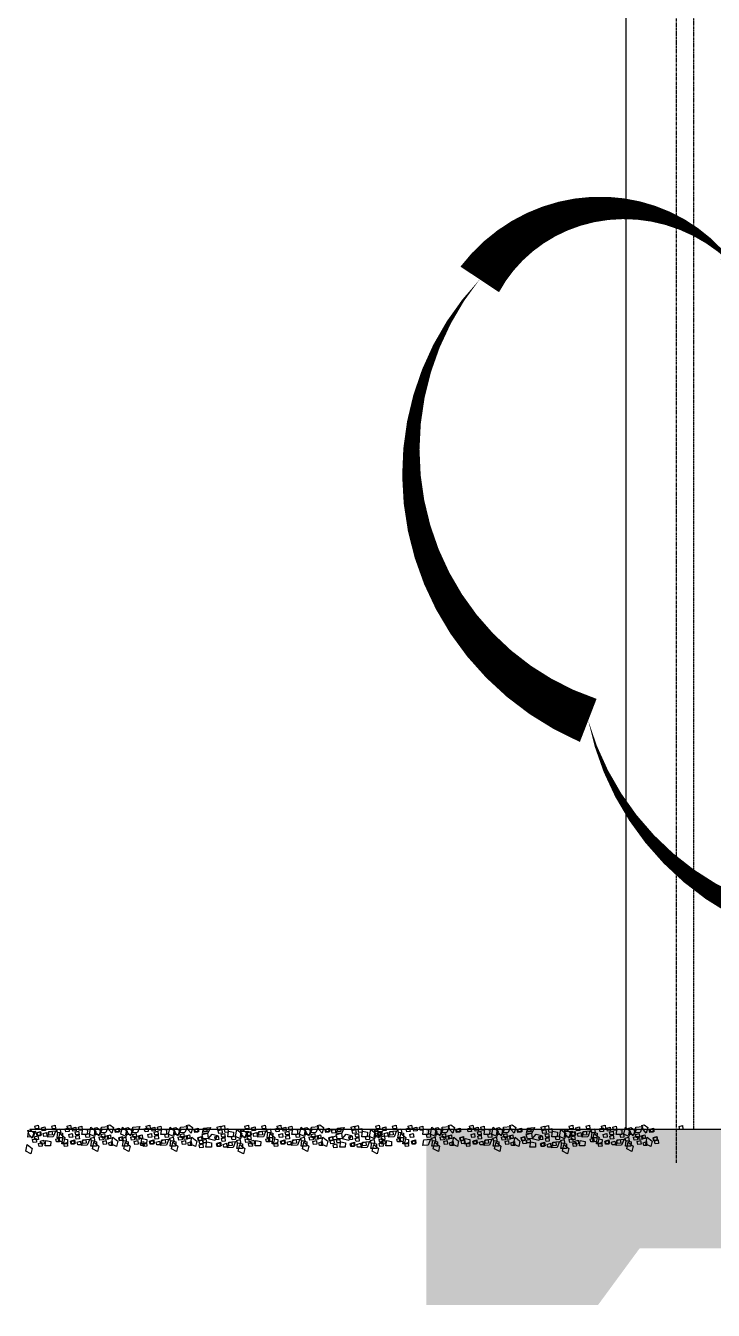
# Model space of a CAD drawing. Header units: inches. Extents: x 102027 to 175311, y -32523 to 10797.
# Drawn here: x 150061 to 153106, y -7197 to -1504 of the extents above; entities that cross this region are included whole.
import ezdxf

# ---------------------------------------------------------------- set-up
doc = ezdxf.new("R2010")
doc.units = ezdxf.units.IN
doc.header["$MEASUREMENT"] = 0
doc.linetypes.add('CENTER', pattern=[2, 1.25, -0.25, 0.25, -0.25])
doc.linetypes.add('HIDDEN', pattern=[0.375, 0.25, -0.125])
doc.layers.add('M-CLOUD', color=2, linetype='Continuous')
doc.layers.add('M-X-BKGD', color=8, linetype='Continuous')

msp = doc.modelspace()

# ---------------------------------------------------------------- hatches: boundary and pattern name
at = {"layer": 'M-X-BKGD'}
h = msp.add_hatch(dxfattribs=at)
h.set_pattern_fill('EARTH', color=8, scale=1000, angle=45, style=0)
h.set_pattern_definition([(45, (89563.13, -19813.48), (3e-14, 353.5534), [250, -250]), (45, (89496.83, -19747.19), (3e-14, 353.5534), [250, -250]), (45, (89430.54, -19680.9), (3e-14, 353.5534), [250, -250]), (135, (89430.54, -19636.7), (-353.5534, 3e-14), [250, -250]), (135, (89496.83, -19570.4), (-353.5534, 3e-14), [250, -250]), (135, (89563.13, -19504.12), (-353.5534, 3e-14), [250, -250])])
h.paths.add_polyline_path([(151835.1, -6394.8), (167859.1, -6394.8), (167859.1, -6994.9), (164660.5, -6994.9), (164333.9, -7197.1), (156602.8, -7197.1), (156602.8, -6922), (152780.6, -6922), (152596.4, -7173), (151835.1, -7173)])

# ---------------------------------------------------------------- linework, layer by layer
at = {"layer": 'M-CLOUD'}
msp.add_lwpolyline([(152072, -2628.4, 0, 204.9, 0.520567), (152552.5, -4582.9, 0, 204.9, 0.520567), (154450.4, -5325.3, 0, 204.9, 0.520567), (156499.1, -5309.4, 0, 204.9, 0.520567), (158547.8, -5293.5, 0, 204.9, 0.520567), (160596.5, -5278, 0, 204.9, 0.520567), (162645.2, -5266.5, 0, 204.9, 0.520567), (164693.7, -5295.7, 0, 204.9, 0.520567), (166312.4, -5294, 0, 204.9, 0.520567), (167139.1, -5216.9, 0, 204.9, 0.520567), (167081, -3443.1, 0, 204.9, 0.520567), (165513.1, -2285.3, 0, 204.9, 0.520567), (163465, -2337.6, 0, 204.9, 0.520567), (161416.9, -2389.8, 0, 204.9, 0.520567), (159368.8, -2442.1, 0, 204.9, 0.520567), (157320.7, -2494.4, 0, 204.9, 0.520567), (155272.6, -2546.7, 0, 204.9, 0.520567), (153224.5, -2599, 0, 204.9, 0.520567)], format="xyseb", close=True, dxfattribs=at)
at = {"layer": 'M-X-BKGD', "color": 8, "linetype": 'CENTER', "ltscale": 10}
msp.add_line((152944, -6544.1), (152944, 9596.6), dxfattribs=at)
at = {"layer": 'M-X-BKGD', "color": 8}
for p, q in [((152719, 3455.2), (152719, -6394.8)), ((150079, -6394.8), (171995.3, -6394.8))]:
    msp.add_line(p, q, dxfattribs=at)
at = {"layer": 'M-X-BKGD', "color": 8, "linetype": 'HIDDEN', "ltscale": 5}
msp.add_line((153019, 2755.2), (153019, -6394.8), dxfattribs=at)
at = {"layer": 'M-X-BKGD', "color": 8, "linetype": 'HIDDEN', "lineweight": 0, "ltscale": 10}
msp.add_line((151635.7, -6394.8), (152104, -6394.8), dxfattribs=at)
at = {"layer": 'M-X-BKGD', "color": 8}
for points in [[(150423.5, -6378.1), (150433.9, -6374.5), (150449.6, -6387.4), (150442.9, -6411.8), (150430, -6397)], [(150773.9, -6378.1), (150784.3, -6374.5), (150800, -6387.4), (150793.3, -6411.8), (150780.4, -6397)], [(151354.1, -6378.1), (151364.5, -6374.5), (151380.2, -6387.4), (151373.5, -6411.8), (151360.6, -6397)], [(151933.6, -6378.1), (151944, -6374.5), (151959.7, -6387.4), (151953, -6411.8), (151940.1, -6397)], [(152205.2, -6378.1), (152215.6, -6374.5), (152231.3, -6387.4), (152224.6, -6411.8), (152211.7, -6397)], [(152790.3, -6378.1), (152800.7, -6374.5), (152816.5, -6387.4), (152809.7, -6411.8), (152796.8, -6397)], [(150094, -6428.6), (150070, -6430.2), (150074.1, -6405.4), (150104.6, -6402.7)], [(150070.5, -6400.5), (150080.9, -6396.9), (150096.6, -6409.8), (150089.9, -6434.2), (150077, -6419.4)], [(150117.3, -6440.8), (150103.1, -6441.6), (150100, -6428.9), (150115.4, -6424.4)], [(150118.9, -6392.6), (150104.7, -6393.5), (150101.6, -6380.8), (150117, -6376.3)], [(150126, -6423.2), (150111.8, -6424), (150108.7, -6411.3), (150124.1, -6406.9)], [(150129.1, -6420.9), (150114.9, -6421.8), (150111.9, -6409), (150127.3, -6404.6)], [(150148.2, -6400.4), (150134, -6401.3), (150131, -6388.6), (150146.4, -6384.1)], [(150155.3, -6425.9), (150141.1, -6426.7), (150138, -6414), (150153.5, -6409.6)], [(150183.3, -6427.9), (150159.3, -6429.5), (150163.4, -6404.7), (150193.9, -6402.1)], [(150179.1, -6419.7), (150164.9, -6420.5), (150161.8, -6407.8), (150177.3, -6403.4)], [(150193.4, -6392.8), (150179.2, -6393.6), (150176.1, -6380.9), (150191.6, -6376.4)], [(150215.8, -6409.2), (150201.6, -6410), (150198.6, -6397.3), (150214, -6392.9)], [(150203.5, -6408), (150224.7, -6412.5), (150224.1, -6432.4), (150199.7, -6432.7)], [(150234, -6432), (150228.3, -6455.4), (150205.9, -6444.1), (150212.5, -6414.2)], [(150253.3, -6404.7), (150239.1, -6405.5), (150236.1, -6392.8), (150251.5, -6388.3)], [(150262.1, -6393.2), (150247.8, -6394.1), (150244.8, -6381.3), (150260.2, -6376.9)], [(150269.3, -6430), (150255.1, -6430.8), (150252, -6418.1), (150267.5, -6413.7)], [(150284.7, -6402.1), (150270.4, -6403), (150267.4, -6390.2), (150282.8, -6385.8)], [(150297.3, -6419.3), (150283.1, -6420.1), (150280, -6407.4), (150295.5, -6403)], [(150298.7, -6437.8), (150284.4, -6438.6), (150281.4, -6425.9), (150296.8, -6421.5)], [(150311.8, -6398.1), (150297.5, -6398.9), (150294.5, -6386.2), (150309.9, -6381.7)], [(150313.4, -6393.5), (150334.6, -6398), (150334, -6417.9), (150309.6, -6418.2)], [(150343.8, -6430.1), (150329.6, -6431), (150326.6, -6418.2), (150342, -6413.8)], [(150371.6, -6403.9), (150365.9, -6427.3), (150343.5, -6416), (150350.1, -6386.1)], [(150366.3, -6446.5), (150352, -6447.4), (150349, -6434.6), (150364.4, -6430.2)], [(150389.2, -6418.4), (150365.2, -6419.9), (150369.3, -6395.2), (150399.8, -6392.5)], [(150365.7, -6390.3), (150376.1, -6386.7), (150391.8, -6399.6), (150385.1, -6424), (150372.2, -6409.2)], [(150403.7, -6442), (150389.5, -6442.9), (150386.5, -6430.1), (150401.9, -6425.7)], [(150416.1, -6408.7), (150392.1, -6410.2), (150396.2, -6385.5), (150426.7, -6382.8)], [(150412.5, -6430.6), (150398.3, -6431.4), (150395.2, -6418.7), (150410.6, -6414.2)], [(150427.2, -6438.9), (150413, -6439.7), (150410, -6427), (150425.4, -6422.5)], [(150438.7, -6435.5), (150424.5, -6436.4), (150421.4, -6423.6), (150436.8, -6419.2)], [(150468.5, -6448.1), (150462.8, -6471.4), (150440.4, -6460.1), (150447.1, -6430.2)], [(150473.4, -6407.9), (150459.2, -6408.7), (150456.2, -6396), (150471.6, -6391.5)], [(150476.6, -6405.6), (150462.4, -6406.4), (150459.3, -6393.7), (150474.7, -6389.3)], [(150490.7, -6444.7), (150476.5, -6445.5), (150473.4, -6432.8), (150488.8, -6428.3)], [(150491.8, -6443.7), (150477.6, -6444.5), (150474.5, -6431.8), (150489.9, -6427.3)], [(150511.1, -6403.9), (150505.4, -6427.3), (150483, -6416), (150489.6, -6386.1)], [(150505.8, -6446.5), (150491.6, -6447.4), (150488.5, -6434.6), (150503.9, -6430.2)], [(150528.7, -6418.4), (150504.7, -6419.9), (150508.8, -6395.2), (150539.3, -6392.5)], [(150505.2, -6390.3), (150515.6, -6386.7), (150531.3, -6399.6), (150524.6, -6424), (150511.7, -6409.2)], [(150543.3, -6442), (150529, -6442.9), (150526, -6430.1), (150541.4, -6425.7)], [(150555.6, -6408.7), (150531.6, -6410.2), (150535.7, -6385.5), (150566.2, -6382.8)], [(150552, -6430.6), (150537.8, -6431.4), (150534.7, -6418.7), (150550.1, -6414.2)], [(150566.7, -6438.9), (150552.5, -6439.7), (150549.5, -6427), (150564.9, -6422.5)], [(150578.2, -6435.5), (150564, -6436.4), (150560.9, -6423.6), (150576.3, -6419.2)], [(150603.7, -6404.7), (150589.5, -6405.5), (150586.4, -6392.8), (150601.9, -6388.3)], [(150612.4, -6393.2), (150598.2, -6394.1), (150595.2, -6381.3), (150610.6, -6376.9)], [(150619.7, -6430), (150605.5, -6430.8), (150602.4, -6418.1), (150617.8, -6413.7)], [(150635, -6402.1), (150620.8, -6403), (150617.8, -6390.2), (150633.2, -6385.8)], [(150647.7, -6419.3), (150633.5, -6420.1), (150630.4, -6407.4), (150645.8, -6403)], [(150649, -6437.8), (150634.8, -6438.6), (150631.8, -6425.9), (150647.2, -6421.5)], [(150662.1, -6398.1), (150647.9, -6398.9), (150644.9, -6386.2), (150660.3, -6381.7)], [(150663.8, -6393.5), (150685, -6398), (150684.4, -6417.9), (150659.9, -6418.2)], [(150694.2, -6430.1), (150680, -6431), (150676.9, -6418.2), (150692.4, -6413.8)], [(150722, -6403.9), (150716.2, -6427.3), (150693.8, -6416), (150700.5, -6386.1)], [(150716.6, -6446.5), (150702.4, -6447.4), (150699.4, -6434.6), (150714.8, -6430.2)], [(150739.6, -6418.4), (150715.6, -6419.9), (150719.6, -6395.2), (150750.2, -6392.5)], [(150716.1, -6390.3), (150726.5, -6386.7), (150742.2, -6399.6), (150735.5, -6424), (150722.6, -6409.2)], [(150754.1, -6442), (150739.9, -6442.9), (150736.9, -6430.1), (150752.3, -6425.7)], [(150766.5, -6408.7), (150742.5, -6410.2), (150746.5, -6385.5), (150777.1, -6382.8)], [(150762.9, -6430.6), (150748.6, -6431.4), (150745.6, -6418.7), (150761, -6414.2)], [(150777.6, -6438.9), (150763.4, -6439.7), (150760.3, -6427), (150775.8, -6422.5)], [(150789.1, -6435.5), (150774.8, -6436.4), (150771.8, -6423.6), (150787.2, -6419.2)], [(150818.9, -6448.1), (150813.2, -6471.4), (150790.8, -6460.1), (150797.4, -6430.2)], [(150823.8, -6407.9), (150809.6, -6408.7), (150806.6, -6396), (150822, -6391.5)], [(150827, -6405.6), (150812.7, -6406.4), (150809.7, -6393.7), (150825.1, -6389.3)], [(150841.1, -6444.7), (150826.8, -6445.5), (150823.8, -6432.8), (150839.2, -6428.3)], [(150842.2, -6443.7), (150827.9, -6444.5), (150824.9, -6431.8), (150840.3, -6427.3)], [(150869.5, -6436.3), (150847.8, -6437.6), (150843.2, -6418.2), (150866.6, -6411.4)], [(150868.3, -6412.6), (150844.3, -6414.2), (150848.3, -6389.4), (150878.9, -6386.7)], [(150864.1, -6404.4), (150849.8, -6405.2), (150846.8, -6392.5), (150862.2, -6388)], [(150886.7, -6416.1), (150910.2, -6421.8), (150898.9, -6444.2), (150869, -6437.7)], [(150915.8, -6440.2), (150901.6, -6441), (150898.5, -6428.3), (150914, -6423.9)], [(150926.2, -6397.5), (150912, -6398.3), (150908.9, -6385.6), (150924.4, -6381.1)], [(150931.2, -6412.3), (150917, -6413.2), (150913.9, -6400.5), (150929.3, -6396)], [(150942.9, -6394.3), (150928.7, -6395.1), (150925.6, -6382.4), (150941.1, -6378)], [(150943.8, -6429.5), (150929.6, -6430.3), (150926.5, -6417.6), (150942, -6413.2)], [(150945.2, -6448), (150930.9, -6448.8), (150927.9, -6436.1), (150943.3, -6431.7)], [(150958.3, -6408.3), (150944, -6409.1), (150941, -6396.4), (150956.4, -6391.9)], [(150959.9, -6403.7), (150981.1, -6408.2), (150980.5, -6428.1), (150956.1, -6428.4)], [(150990.3, -6440.3), (150976.1, -6441.2), (150973.1, -6428.4), (150988.5, -6424)], [(151018.1, -6414.1), (151012.4, -6437.5), (150990, -6426.2), (150996.6, -6396.3)], [(151035.7, -6428.6), (151011.7, -6430.2), (151015.8, -6405.4), (151046.3, -6402.7)], [(151012.2, -6400.5), (151022.6, -6396.9), (151038.3, -6409.8), (151031.6, -6434.2), (151018.7, -6419.4)], [(151049.5, -6392.6), (151035.3, -6393.5), (151032.2, -6380.8), (151047.6, -6376.3)], [(151056.6, -6423.2), (151042.4, -6424), (151039.3, -6411.3), (151054.7, -6406.9)], [(151059, -6440.8), (151044.8, -6441.6), (151041.7, -6428.9), (151057.1, -6424.4)], [(151059.7, -6420.9), (151045.5, -6421.8), (151042.4, -6409), (151057.9, -6404.6)], [(151078.8, -6400.4), (151064.6, -6401.3), (151061.6, -6388.6), (151077, -6384.1)], [(151085.9, -6425.9), (151071.7, -6426.7), (151068.6, -6414), (151084.1, -6409.6)], [(151113.9, -6427.9), (151089.9, -6429.5), (151094, -6404.7), (151124.5, -6402.1)], [(151109.7, -6419.7), (151095.5, -6420.5), (151092.4, -6407.8), (151107.8, -6403.4)], [(151124, -6392.8), (151109.8, -6393.6), (151106.7, -6380.9), (151122.1, -6376.4)], [(151146.4, -6409.2), (151132.2, -6410), (151129.2, -6397.3), (151144.6, -6392.9)], [(151134.1, -6408), (151155.3, -6412.5), (151154.7, -6432.4), (151130.3, -6432.7)], [(151164.6, -6432), (151158.9, -6455.4), (151136.5, -6444.1), (151143.1, -6414.2)], [(151183.9, -6404.7), (151169.7, -6405.5), (151166.6, -6392.8), (151182.1, -6388.3)], [(151192.7, -6393.2), (151178.4, -6394.1), (151175.4, -6381.3), (151190.8, -6376.9)], [(151199.9, -6430), (151185.7, -6430.8), (151182.6, -6418.1), (151198.1, -6413.7)], [(151215.3, -6402.1), (151201, -6403), (151198, -6390.2), (151213.4, -6385.8)], [(151227.9, -6419.3), (151213.7, -6420.1), (151210.6, -6407.4), (151226.1, -6403)], [(151229.3, -6437.8), (151215, -6438.6), (151212, -6425.9), (151227.4, -6421.5)], [(151242.4, -6398.1), (151228.1, -6398.9), (151225.1, -6386.2), (151240.5, -6381.7)], [(151244, -6393.5), (151265.2, -6398), (151264.6, -6417.9), (151240.2, -6418.2)], [(151274.4, -6430.1), (151260.2, -6431), (151257.2, -6418.2), (151272.6, -6413.8)], [(151302.2, -6403.9), (151296.5, -6427.3), (151274.1, -6416), (151280.7, -6386.1)], [(151296.9, -6446.5), (151282.6, -6447.4), (151279.6, -6434.6), (151295, -6430.2)], [(151319.8, -6418.4), (151295.8, -6419.9), (151299.9, -6395.2), (151330.4, -6392.5)], [(151296.3, -6390.3), (151306.7, -6386.7), (151322.4, -6399.6), (151315.7, -6424), (151302.8, -6409.2)], [(151334.3, -6442), (151320.1, -6442.9), (151317.1, -6430.1), (151332.5, -6425.7)], [(151346.7, -6408.7), (151322.7, -6410.2), (151326.8, -6385.5), (151357.3, -6382.8)], [(151343.1, -6430.6), (151328.9, -6431.4), (151325.8, -6418.7), (151341.2, -6414.2)], [(151357.8, -6438.9), (151343.6, -6439.7), (151340.6, -6427), (151356, -6422.5)], [(151369.3, -6435.5), (151355.1, -6436.4), (151352, -6423.6), (151367.4, -6419.2)], [(151399.1, -6448.1), (151393.4, -6471.4), (151371, -6460.1), (151377.7, -6430.2)], [(151404, -6407.9), (151389.8, -6408.7), (151386.8, -6396), (151402.2, -6391.5)], [(151407.2, -6405.6), (151393, -6406.4), (151389.9, -6393.7), (151405.3, -6389.3)], [(151421.3, -6444.7), (151407.1, -6445.5), (151404, -6432.8), (151419.4, -6428.3)], [(151422.4, -6443.7), (151408.2, -6444.5), (151405.1, -6431.8), (151420.5, -6427.3)], [(151433.4, -6410.6), (151419.1, -6411.4), (151416.1, -6398.7), (151431.5, -6394.2)], [(151439.1, -6440.5), (151424.9, -6441.4), (151421.8, -6428.6), (151437.2, -6424.2)], [(151462.6, -6436.3), (151440.9, -6437.6), (151436.3, -6418.2), (151459.7, -6411.4)], [(151461.4, -6412.6), (151437.4, -6414.2), (151441.4, -6389.4), (151472, -6386.7)], [(151457.2, -6404.4), (151442.9, -6405.2), (151439.9, -6392.5), (151455.3, -6388)], [(151479.8, -6416.1), (151503.3, -6421.8), (151492, -6444.2), (151462.1, -6437.7)], [(151508.9, -6440.2), (151494.7, -6441), (151491.6, -6428.3), (151507.1, -6423.9)], [(151519.3, -6397.5), (151505.1, -6398.3), (151502, -6385.6), (151517.5, -6381.1)], [(151524.3, -6412.3), (151510, -6413.2), (151507, -6400.5), (151522.4, -6396)], [(151536, -6394.3), (151521.8, -6395.1), (151518.7, -6382.4), (151534.2, -6378)], [(151536.9, -6429.5), (151522.7, -6430.3), (151519.6, -6417.6), (151535.1, -6413.2)], [(151538.3, -6448), (151524, -6448.8), (151521, -6436.1), (151536.4, -6431.7)], [(151551.4, -6408.3), (151537.1, -6409.1), (151534.1, -6396.4), (151549.5, -6391.9)], [(151553, -6403.7), (151574.2, -6408.2), (151573.6, -6428.1), (151549.2, -6428.4)], [(151583.4, -6440.3), (151569.2, -6441.2), (151566.2, -6428.4), (151581.6, -6424)], [(151611.2, -6414.1), (151605.5, -6437.5), (151583.1, -6426.2), (151589.7, -6396.3)], [(151628.8, -6428.6), (151604.8, -6430.2), (151608.9, -6405.4), (151639.4, -6402.7)], [(151605.3, -6400.5), (151615.7, -6396.9), (151631.4, -6409.8), (151624.7, -6434.2), (151611.8, -6419.4)], [(151628.9, -6392.6), (151614.7, -6393.5), (151611.7, -6380.8), (151627.1, -6376.3)], [(151636.1, -6423.2), (151621.8, -6424), (151618.8, -6411.3), (151634.2, -6406.9)], [(151639.2, -6420.9), (151625, -6421.8), (151621.9, -6409), (151637.3, -6404.6)], [(151652.1, -6440.8), (151637.9, -6441.6), (151634.8, -6428.9), (151650.2, -6424.4)], [(151658.3, -6400.4), (151644.1, -6401.3), (151641, -6388.6), (151656.4, -6384.1)], [(151665.4, -6425.9), (151651.2, -6426.7), (151648.1, -6414), (151663.5, -6409.6)], [(151693.4, -6427.9), (151669.4, -6429.5), (151673.4, -6404.7), (151704, -6402.1)], [(151689.2, -6419.7), (151674.9, -6420.5), (151671.9, -6407.8), (151687.3, -6403.4)], [(151703.5, -6392.8), (151689.2, -6393.6), (151686.2, -6380.9), (151701.6, -6376.4)], [(151725.9, -6409.2), (151711.7, -6410), (151708.6, -6397.3), (151724, -6392.9)], [(151713.6, -6408), (151734.8, -6412.5), (151734.1, -6432.4), (151709.7, -6432.7)], [(151744, -6432), (151738.3, -6455.4), (151715.9, -6444.1), (151722.6, -6414.2)], [(151763.4, -6404.7), (151749.2, -6405.5), (151746.1, -6392.8), (151761.5, -6388.3)], [(151772.1, -6393.2), (151757.9, -6394.1), (151754.8, -6381.3), (151770.3, -6376.9)], [(151779.4, -6430), (151765.2, -6430.8), (151762.1, -6418.1), (151777.5, -6413.7)], [(151794.7, -6402.1), (151780.5, -6403), (151777.5, -6390.2), (151792.9, -6385.8)], [(151821.8, -6398.1), (151807.6, -6398.9), (151804.5, -6386.2), (151820, -6381.7)], [(151823.5, -6393.5), (151844.7, -6398), (151844, -6417.9), (151819.6, -6418.2)], [(151853.9, -6430.1), (151839.7, -6431), (151836.6, -6418.2), (151852, -6413.8)], [(151881.6, -6403.9), (151875.9, -6427.3), (151853.5, -6416), (151860.2, -6386.1)], [(151876.3, -6446.5), (151862.1, -6447.4), (151859, -6434.6), (151874.5, -6430.2)], [(151899.3, -6418.4), (151875.3, -6419.9), (151879.3, -6395.2), (151909.9, -6392.5)], [(151875.8, -6390.3), (151886.1, -6386.7), (151901.9, -6399.6), (151895.1, -6424), (151882.3, -6409.2)], [(151913.8, -6442), (151899.6, -6442.9), (151896.5, -6430.1), (151912, -6425.7)], [(151926.2, -6408.7), (151902.2, -6410.2), (151906.2, -6385.5), (151936.8, -6382.8)], [(151922.5, -6430.6), (151908.3, -6431.4), (151905.3, -6418.7), (151920.7, -6414.2)], [(151937.3, -6438.9), (151923.1, -6439.7), (151920, -6427), (151935.4, -6422.5)], [(151948.7, -6435.5), (151934.5, -6436.4), (151931.5, -6423.6), (151946.9, -6419.2)], [(151978.6, -6448.1), (151972.8, -6471.4), (151950.4, -6460.1), (151957.1, -6430.2)], [(151983.5, -6407.9), (151969.3, -6408.7), (151966.2, -6396), (151981.7, -6391.5)], [(151986.6, -6405.6), (151972.4, -6406.4), (151969.4, -6393.7), (151984.8, -6389.3)], [(152000.7, -6444.7), (151986.5, -6445.5), (151983.5, -6432.8), (151998.9, -6428.3)], [(152001.8, -6443.7), (151987.6, -6444.5), (151984.6, -6431.8), (152000, -6427.3)], [(152035, -6404.7), (152020.8, -6405.5), (152017.8, -6392.8), (152033.2, -6388.3)], [(152043.8, -6393.2), (152029.5, -6394.1), (152026.5, -6381.3), (152041.9, -6376.9)], [(152051, -6430), (152036.8, -6430.8), (152033.7, -6418.1), (152049.2, -6413.7)], [(152066.4, -6402.1), (152052.2, -6403), (152049.1, -6390.2), (152064.5, -6385.8)], [(152079, -6419.3), (152064.8, -6420.1), (152061.7, -6407.4), (152077.2, -6403)], [(152080.4, -6437.8), (152066.2, -6438.6), (152063.1, -6425.9), (152078.5, -6421.5)], [(152093.5, -6398.1), (152079.2, -6398.9), (152076.2, -6386.2), (152091.6, -6381.7)], [(152095.1, -6393.5), (152116.3, -6398), (152115.7, -6417.9), (152091.3, -6418.2)], [(152125.5, -6430.1), (152111.3, -6431), (152108.3, -6418.2), (152123.7, -6413.8)], [(152153.3, -6403.9), (152147.6, -6427.3), (152125.2, -6416), (152131.8, -6386.1)], [(152148, -6446.5), (152133.7, -6447.4), (152130.7, -6434.6), (152146.1, -6430.2)], [(152170.9, -6418.4), (152146.9, -6419.9), (152151, -6395.2), (152181.5, -6392.5)], [(152147.4, -6390.3), (152157.8, -6386.7), (152173.5, -6399.6), (152166.8, -6424), (152153.9, -6409.2)], [(152185.5, -6442), (152171.2, -6442.9), (152168.2, -6430.1), (152183.6, -6425.7)], [(152197.8, -6408.7), (152173.8, -6410.2), (152177.9, -6385.5), (152208.4, -6382.8)], [(152194.2, -6430.6), (152180, -6431.4), (152176.9, -6418.7), (152192.3, -6414.2)], [(152208.9, -6438.9), (152194.7, -6439.7), (152191.7, -6427), (152207.1, -6422.5)], [(152220.4, -6435.5), (152206.2, -6436.4), (152203.1, -6423.6), (152218.5, -6419.2)], [(152250.2, -6448.1), (152244.5, -6471.4), (152222.1, -6460.1), (152228.8, -6430.2)], [(152255.2, -6407.9), (152240.9, -6408.7), (152237.9, -6396), (152253.3, -6391.5)], [(152258.3, -6405.6), (152244.1, -6406.4), (152241, -6393.7), (152256.4, -6389.3)], [(152272.4, -6444.7), (152258.2, -6445.5), (152255.1, -6432.8), (152270.5, -6428.3)], [(152273.5, -6443.7), (152259.3, -6444.5), (152256.2, -6431.8), (152271.6, -6427.3)], [(152304.5, -6436.3), (152282.9, -6437.6), (152278.2, -6418.2), (152301.7, -6411.4)], [(152303.3, -6412.6), (152279.3, -6414.2), (152283.4, -6389.4), (152313.9, -6386.7)], [(152299.1, -6404.4), (152284.9, -6405.2), (152281.8, -6392.5), (152297.3, -6388)], [(152321.8, -6416.1), (152345.2, -6421.8), (152334, -6444.2), (152304, -6437.7)], [(152350.9, -6440.2), (152336.7, -6441), (152333.6, -6428.3), (152349, -6423.9)], [(152361.3, -6397.5), (152347, -6398.3), (152344, -6385.6), (152359.4, -6381.1)], [(152366.2, -6412.3), (152352, -6413.2), (152349, -6400.5), (152364.4, -6396)], [(152378, -6394.3), (152363.7, -6395.1), (152360.7, -6382.4), (152376.1, -6378)], [(152378.9, -6429.5), (152364.7, -6430.3), (152361.6, -6417.6), (152377, -6413.2)], [(152380.2, -6448), (152366, -6448.8), (152363, -6436.1), (152378.4, -6431.7)], [(152393.3, -6408.3), (152379.1, -6409.1), (152376.1, -6396.4), (152391.5, -6391.9)], [(152395, -6403.7), (152416.2, -6408.2), (152415.6, -6428.1), (152391.1, -6428.4)], [(152425.4, -6440.3), (152411.2, -6441.2), (152408.1, -6428.4), (152423.5, -6424)], [(152453.1, -6414.1), (152447.4, -6437.5), (152425, -6426.2), (152431.7, -6396.3)], [(152470.8, -6428.6), (152446.8, -6430.2), (152450.8, -6405.4), (152481.4, -6402.7)], [(152447.3, -6400.5), (152457.7, -6396.9), (152473.4, -6409.8), (152466.6, -6434.2), (152453.8, -6419.4)], [(152485.7, -6392.6), (152471.5, -6393.5), (152468.4, -6380.8), (152483.8, -6376.3)], [(152492.8, -6423.2), (152478.6, -6424), (152475.5, -6411.3), (152491, -6406.9)], [(152494, -6440.8), (152479.8, -6441.6), (152476.8, -6428.9), (152492.2, -6424.4)], [(152495.9, -6420.9), (152481.7, -6421.8), (152478.7, -6409), (152494.1, -6404.6)], [(152515, -6400.4), (152500.8, -6401.3), (152497.8, -6388.6), (152513.2, -6384.1)], [(152522.1, -6425.9), (152507.9, -6426.7), (152504.9, -6414), (152520.3, -6409.6)], [(152550.1, -6427.9), (152526.1, -6429.5), (152530.2, -6404.7), (152560.7, -6402.1)], [(152545.9, -6419.7), (152531.7, -6420.5), (152528.6, -6407.8), (152544.1, -6403.4)], [(152560.2, -6392.8), (152546, -6393.6), (152542.9, -6380.9), (152558.4, -6376.4)], [(152582.6, -6409.2), (152568.4, -6410), (152565.4, -6397.3), (152580.8, -6392.9)], [(152570.3, -6408), (152591.5, -6412.5), (152590.9, -6432.4), (152566.5, -6432.7)], [(152600.8, -6432), (152595.1, -6455.4), (152572.7, -6444.1), (152579.4, -6414.2)], [(152620.1, -6404.7), (152605.9, -6405.5), (152602.9, -6392.8), (152618.3, -6388.3)], [(152628.9, -6393.2), (152614.6, -6394.1), (152611.6, -6381.3), (152627, -6376.9)], [(152636.1, -6430), (152621.9, -6430.8), (152618.9, -6418.1), (152634.3, -6413.7)], [(152651.5, -6402.1), (152637.3, -6403), (152634.2, -6390.2), (152649.6, -6385.8)], [(152664.1, -6419.3), (152649.9, -6420.1), (152646.8, -6407.4), (152662.3, -6403)], [(152665.5, -6437.8), (152651.3, -6438.6), (152648.2, -6425.9), (152663.6, -6421.5)], [(152678.6, -6398.1), (152664.3, -6398.9), (152661.3, -6386.2), (152676.7, -6381.7)], [(152680.2, -6393.5), (152701.4, -6398), (152700.8, -6417.9), (152676.4, -6418.2)], [(152710.6, -6430.1), (152696.4, -6431), (152693.4, -6418.2), (152708.8, -6413.8)], [(152738.4, -6403.9), (152732.7, -6427.3), (152710.3, -6416), (152716.9, -6386.1)], [(152733.1, -6446.5), (152718.9, -6447.4), (152715.8, -6434.6), (152731.2, -6430.2)], [(152756, -6418.4), (152732, -6419.9), (152736.1, -6395.2), (152766.6, -6392.5)], [(152732.5, -6390.3), (152742.9, -6386.7), (152758.6, -6399.6), (152751.9, -6424), (152739, -6409.2)], [(152770.6, -6442), (152756.3, -6442.9), (152753.3, -6430.1), (152768.7, -6425.7)], [(152782.9, -6408.7), (152758.9, -6410.2), (152763, -6385.5), (152793.5, -6382.8)], [(152779.3, -6430.6), (152765.1, -6431.4), (152762, -6418.7), (152777.4, -6414.2)], [(152794, -6438.9), (152779.8, -6439.7), (152776.8, -6427), (152792.2, -6422.5)], [(152805.5, -6435.5), (152791.3, -6436.4), (152788.2, -6423.6), (152803.6, -6419.2)], [(152835.3, -6448.1), (152829.6, -6471.4), (152807.2, -6460.1), (152813.9, -6430.2)], [(152840.3, -6407.9), (152826, -6408.7), (152823, -6396), (152838.4, -6391.5)], [(152843.4, -6405.6), (152829.2, -6406.4), (152826.1, -6393.7), (152841.5, -6389.3)], [(152857.5, -6444.7), (152843.3, -6445.5), (152840.2, -6432.8), (152855.6, -6428.3)], [(152858.6, -6443.7), (152844.4, -6444.5), (152841.3, -6431.8), (152856.7, -6427.3)], [(152972.2, -6394.3), (152958, -6395.1), (152955, -6382.4), (152970.4, -6378)], [(150089.2, -6479.6), (150083.5, -6503), (150061.1, -6491.6), (150067.8, -6461.7)], [(150108.5, -6452.2), (150094.3, -6453.1), (150091.3, -6440.3), (150106.7, -6435.9)], [(150134.3, -6469.7), (150120.1, -6470.6), (150117.1, -6457.8), (150132.5, -6453.4)], [(150143.2, -6460), (150129, -6460.8), (150126, -6448.1), (150141.4, -6443.7)], [(150150.4, -6443.9), (150171.7, -6448.4), (150171, -6468.3), (150146.6, -6468.6)], [(150211.3, -6450.1), (150197.1, -6450.9), (150194, -6438.2), (150209.4, -6433.7)], [(150225.5, -6435), (150246.8, -6439.5), (150246.1, -6459.4), (150221.7, -6459.7)], [(150246.9, -6470.4), (150232.7, -6471.2), (150229.6, -6458.5), (150245, -6454.1)], [(150276.4, -6460.5), (150262.2, -6461.4), (150259.2, -6448.6), (150274.6, -6444.2)], [(150279.5, -6458.3), (150265.3, -6459.1), (150262.3, -6446.4), (150277.7, -6441.9)], [(150305.7, -6463.2), (150291.5, -6464.1), (150288.5, -6451.3), (150303.9, -6446.9)], [(150333.8, -6465.2), (150309.7, -6466.8), (150313.8, -6442.1), (150344.4, -6439.4)], [(150329.5, -6457), (150315.3, -6457.9), (150312.3, -6445.1), (150327.7, -6440.7)], [(150353.9, -6445.3), (150375.1, -6449.8), (150374.5, -6469.7), (150350.1, -6470.1)], [(150384.4, -6469.4), (150378.7, -6492.8), (150356.3, -6481.4), (150363, -6451.5)], [(150419.6, -6461.1), (150405.4, -6462), (150402.3, -6449.2), (150417.7, -6444.8)], [(150445.8, -6466.1), (150431.6, -6466.9), (150428.5, -6454.2), (150443.9, -6449.7)], [(150493.5, -6445.3), (150514.7, -6449.8), (150514, -6469.7), (150489.6, -6470.1)], [(150523.9, -6469.4), (150518.2, -6492.8), (150495.8, -6481.4), (150502.5, -6451.5)], [(150559.1, -6461.1), (150544.9, -6462), (150541.8, -6449.2), (150557.3, -6444.8)], [(150585.3, -6466.1), (150571.1, -6466.9), (150568, -6454.2), (150583.4, -6449.7)], [(150575.9, -6435), (150597.1, -6439.5), (150596.5, -6459.4), (150572.1, -6459.7)], [(150597.3, -6470.4), (150583.1, -6471.2), (150580, -6458.5), (150595.4, -6454.1)], [(150626.8, -6460.5), (150612.6, -6461.4), (150609.5, -6448.6), (150625, -6444.2)], [(150629.9, -6458.3), (150615.7, -6459.1), (150612.7, -6446.4), (150628.1, -6441.9)], [(150656.1, -6463.2), (150641.9, -6464.1), (150638.9, -6451.3), (150654.3, -6446.9)], [(150684.1, -6465.2), (150660.1, -6466.8), (150664.2, -6442.1), (150694.7, -6439.4)], [(150679.9, -6457), (150665.7, -6457.9), (150662.6, -6445.1), (150678.1, -6440.7)], [(150704.3, -6445.3), (150725.5, -6449.8), (150724.9, -6469.7), (150700.5, -6470.1)], [(150734.8, -6469.4), (150729.1, -6492.8), (150706.7, -6481.4), (150713.4, -6451.5)], [(150770, -6461.1), (150755.7, -6462), (150752.7, -6449.2), (150768.1, -6444.8)], [(150796.2, -6466.1), (150781.9, -6466.9), (150778.9, -6454.2), (150794.3, -6449.7)], [(150846.9, -6475.7), (150832.7, -6476.6), (150829.6, -6463.8), (150845, -6459.4)], [(150847.1, -6458.6), (150832.9, -6459.4), (150829.9, -6446.7), (150845.3, -6442.2)], [(150861.3, -6454.5), (150847.1, -6455.3), (150844.1, -6442.6), (150859.5, -6438.2)], [(150863, -6449.9), (150884.2, -6454.4), (150883.6, -6474.3), (150859.1, -6474.6)], [(150922.9, -6470.7), (150908.7, -6471.6), (150905.7, -6458.9), (150921.1, -6454.4)], [(150926.1, -6468.5), (150911.8, -6469.3), (150908.8, -6456.6), (150924.2, -6452.1)], [(150952.2, -6473.4), (150938, -6474.3), (150935, -6461.6), (150950.4, -6457.1)], [(150980.3, -6475.4), (150956.3, -6477), (150960.3, -6452.3), (150990.9, -6449.6)], [(150976, -6467.2), (150961.8, -6468.1), (150958.8, -6455.3), (150974.2, -6450.9)], [(151012.8, -6456.7), (150998.5, -6457.6), (150995.5, -6444.9), (151010.9, -6440.4)], [(151000.4, -6455.5), (151021.7, -6460), (151021, -6479.9), (150996.6, -6480.3)], [(151030.9, -6479.6), (151025.2, -6503), (151002.8, -6491.6), (151009.5, -6461.7)], [(151050.3, -6452.2), (151036, -6453.1), (151033, -6440.3), (151048.4, -6435.9)], [(151064.9, -6469.7), (151050.7, -6470.6), (151047.7, -6457.8), (151063.1, -6453.4)], [(151073.8, -6460), (151059.6, -6460.8), (151056.6, -6448.1), (151072, -6443.7)], [(151081, -6443.9), (151102.3, -6448.4), (151101.6, -6468.3), (151077.2, -6468.6)], [(151141.9, -6450.1), (151127.7, -6450.9), (151124.6, -6438.2), (151140, -6433.7)], [(151156.1, -6435), (151177.4, -6439.5), (151176.7, -6459.4), (151152.3, -6459.7)], [(151177.5, -6470.4), (151163.3, -6471.2), (151160.2, -6458.5), (151175.6, -6454.1)], [(151207, -6460.5), (151192.8, -6461.4), (151189.8, -6448.6), (151205.2, -6444.2)], [(151210.1, -6458.3), (151195.9, -6459.1), (151192.9, -6446.4), (151208.3, -6441.9)], [(151236.3, -6463.2), (151222.1, -6464.1), (151219.1, -6451.3), (151234.5, -6446.9)], [(151264.4, -6465.2), (151240.3, -6466.8), (151244.4, -6442.1), (151275, -6439.4)], [(151260.1, -6457), (151245.9, -6457.9), (151242.9, -6445.1), (151258.3, -6440.7)], [(151284.5, -6445.3), (151305.7, -6449.8), (151305.1, -6469.7), (151280.7, -6470.1)], [(151315, -6469.4), (151309.3, -6492.8), (151286.9, -6481.4), (151293.6, -6451.5)], [(151350.2, -6461.1), (151336, -6462), (151332.9, -6449.2), (151348.3, -6444.8)], [(151376.4, -6466.1), (151362.2, -6466.9), (151359.1, -6454.2), (151374.5, -6449.7)], [(151427.3, -6458.6), (151413.1, -6459.4), (151410.1, -6446.7), (151425.5, -6442.2)], [(151440, -6475.7), (151425.8, -6476.6), (151422.7, -6463.8), (151438.1, -6459.4)], [(151454.4, -6454.5), (151440.2, -6455.3), (151437.2, -6442.6), (151452.6, -6438.2)], [(151456.1, -6449.9), (151477.3, -6454.4), (151476.7, -6474.3), (151452.2, -6474.6)], [(151516, -6470.7), (151501.8, -6471.6), (151498.8, -6458.9), (151514.2, -6454.4)], [(151519.2, -6468.5), (151504.9, -6469.3), (151501.9, -6456.6), (151517.3, -6452.1)], [(151545.3, -6473.4), (151531.1, -6474.3), (151528.1, -6461.6), (151543.5, -6457.1)], [(151573.4, -6475.4), (151549.4, -6477), (151553.4, -6452.3), (151584, -6449.6)], [(151569.1, -6467.2), (151554.9, -6468.1), (151551.9, -6455.3), (151567.3, -6450.9)], [(151605.9, -6456.7), (151591.6, -6457.6), (151588.6, -6444.9), (151604, -6440.4)], [(151593.5, -6455.5), (151614.8, -6460), (151614.1, -6479.9), (151589.7, -6480.3)], [(151624, -6479.6), (151618.3, -6503), (151595.9, -6491.6), (151602.6, -6461.7)], [(151643.4, -6452.2), (151629.1, -6453.1), (151626.1, -6440.3), (151641.5, -6435.9)], [(151644.4, -6469.7), (151630.2, -6470.6), (151627.1, -6457.8), (151642.5, -6453.4)], [(151653.3, -6460), (151639.1, -6460.8), (151636, -6448.1), (151651.4, -6443.7)], [(151660.5, -6443.9), (151681.7, -6448.4), (151681.1, -6468.3), (151656.6, -6468.6)], [(151721.3, -6450.1), (151707.1, -6450.9), (151704.1, -6438.2), (151719.5, -6433.7)], [(151735.6, -6435), (151756.8, -6439.5), (151756.2, -6459.4), (151731.7, -6459.7)], [(151756.9, -6470.4), (151742.7, -6471.2), (151739.7, -6458.5), (151755.1, -6454.1)], [(151786.5, -6460.5), (151772.3, -6461.4), (151769.2, -6448.6), (151784.6, -6444.2)], [(151789.6, -6458.3), (151775.4, -6459.1), (151772.3, -6446.4), (151787.8, -6441.9)], [(151843.8, -6465.2), (151819.8, -6466.8), (151823.9, -6442.1), (151854.4, -6439.4)], [(151864, -6445.3), (151885.2, -6449.8), (151884.6, -6469.7), (151860.1, -6470.1)], [(151894.5, -6469.4), (151888.8, -6492.8), (151866.4, -6481.4), (151873, -6451.5)], [(151929.6, -6461.1), (151915.4, -6462), (151912.4, -6449.2), (151927.8, -6444.8)], [(151955.8, -6466.1), (151941.6, -6466.9), (151938.6, -6454.2), (151954, -6449.7)], [(152006.8, -6458.6), (151992.6, -6459.4), (151989.5, -6446.7), (152005, -6442.2)], [(152007.3, -6435), (152028.5, -6439.5), (152027.8, -6459.4), (152003.4, -6459.7)], [(152028.6, -6470.4), (152014.4, -6471.2), (152011.3, -6458.5), (152026.7, -6454.1)], [(152058.1, -6460.5), (152043.9, -6461.4), (152040.9, -6448.6), (152056.3, -6444.2)], [(152061.3, -6458.3), (152047, -6459.1), (152044, -6446.4), (152059.4, -6441.9)], [(152087.5, -6463.2), (152073.2, -6464.1), (152070.2, -6451.3), (152085.6, -6446.9)], [(152115.5, -6465.2), (152091.5, -6466.8), (152095.5, -6442.1), (152126.1, -6439.4)], [(152111.2, -6457), (152097, -6457.9), (152094, -6445.1), (152109.4, -6440.7)], [(152135.6, -6445.3), (152156.9, -6449.8), (152156.2, -6469.7), (152131.8, -6470.1)], [(152166.1, -6469.4), (152160.4, -6492.8), (152138, -6481.4), (152144.7, -6451.5)], [(152201.3, -6461.1), (152187.1, -6462), (152184, -6449.2), (152199.4, -6444.8)], [(152227.5, -6466.1), (152213.3, -6466.9), (152210.2, -6454.2), (152225.6, -6449.7)], [(152278.5, -6458.6), (152264.2, -6459.4), (152261.2, -6446.7), (152276.6, -6442.2)], [(152296.4, -6454.5), (152282.2, -6455.3), (152279.1, -6442.6), (152294.6, -6438.2)], [(152298.1, -6449.9), (152319.3, -6454.4), (152318.6, -6474.3), (152294.2, -6474.6)], [(152358, -6470.7), (152343.8, -6471.6), (152340.7, -6458.9), (152356.1, -6454.4)], [(152361.1, -6468.5), (152346.9, -6469.3), (152343.8, -6456.6), (152359.3, -6452.1)], [(152387.3, -6473.4), (152373.1, -6474.3), (152370, -6461.6), (152385.5, -6457.1)], [(152415.3, -6475.4), (152391.3, -6477), (152395.4, -6452.3), (152425.9, -6449.6)], [(152411.1, -6467.2), (152396.9, -6468.1), (152393.8, -6455.3), (152409.2, -6450.9)], [(152447.8, -6456.7), (152433.6, -6457.6), (152430.6, -6444.9), (152446, -6440.4)], [(152435.5, -6455.5), (152456.7, -6460), (152456.1, -6479.9), (152431.6, -6480.3)], [(152466, -6479.6), (152460.3, -6503), (152437.9, -6491.6), (152444.5, -6461.7)], [(152485.3, -6452.2), (152471.1, -6453.1), (152468, -6440.3), (152483.5, -6435.9)], [(152501.1, -6469.7), (152486.9, -6470.6), (152483.9, -6457.8), (152499.3, -6453.4)], [(152510, -6460), (152495.8, -6460.8), (152492.8, -6448.1), (152508.2, -6443.7)], [(152517.3, -6443.9), (152538.5, -6448.4), (152537.8, -6468.3), (152513.4, -6468.6)], [(152578.1, -6450.1), (152563.9, -6450.9), (152560.8, -6438.2), (152576.2, -6433.7)], [(152592.4, -6435), (152613.6, -6439.5), (152612.9, -6459.4), (152588.5, -6459.7)], [(152613.7, -6470.4), (152599.5, -6471.2), (152596.4, -6458.5), (152611.8, -6454.1)], [(152643.2, -6460.5), (152629, -6461.4), (152626, -6448.6), (152641.4, -6444.2)], [(152646.4, -6458.3), (152632.1, -6459.1), (152629.1, -6446.4), (152644.5, -6441.9)], [(152672.6, -6463.2), (152658.3, -6464.1), (152655.3, -6451.3), (152670.7, -6446.9)], [(152700.6, -6465.2), (152676.6, -6466.8), (152680.6, -6442.1), (152711.2, -6439.4)], [(152696.3, -6457), (152682.1, -6457.9), (152679.1, -6445.1), (152694.5, -6440.7)], [(152720.7, -6445.3), (152742, -6449.8), (152741.3, -6469.7), (152716.9, -6470.1)], [(152751.2, -6469.4), (152745.5, -6492.8), (152723.1, -6481.4), (152729.8, -6451.5)], [(152786.4, -6461.1), (152772.2, -6462), (152769.1, -6449.2), (152784.5, -6444.8)], [(152812.6, -6466.1), (152798.4, -6466.9), (152795.3, -6454.2), (152810.7, -6449.7)], [(152863.6, -6458.6), (152849.3, -6459.4), (152846.3, -6446.7), (152861.7, -6442.2)]]:
    msp.add_lwpolyline(points, close=True, dxfattribs=at)

doc.saveas('drawing.dxf')
